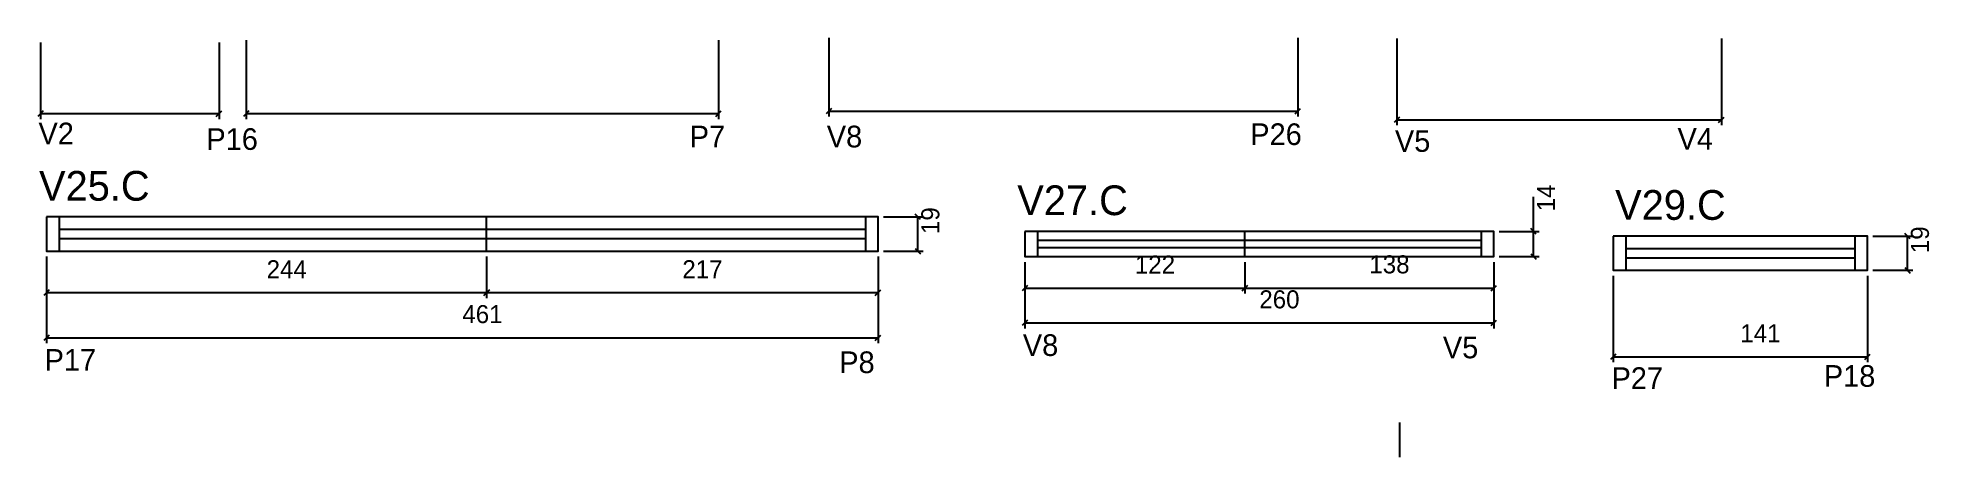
# Model space of a CAD drawing. Header units: metres. Extents: x 3434 to 4482, y -1065 to -833.
import ezdxf

# ---------------------------------------------------------------- set-up
doc = ezdxf.new("R2010")
doc.units = ezdxf.units.M
for name, color, linetype in [('5', 7, 'Continuous'), ('COTA', 7, 'Continuous'), ('NOMENCLATURA', 7, 'Continuous'), ('Painéis', 7, 'Continuous'), ('SARR_2.2x7', 7, 'Continuous'), ('SARR_EDITAR', 7, 'Continuous')]:
    doc.layers.add(name, color=color, linetype=linetype)

msp = doc.modelspace()

# ---------------------------------------------------------------- linework, layer by layer
at = {"layer": 'COTA', "color": 4, "lineweight": 25}
for p, q in [((3435, -835.2), (3435, -877.6)), ((3534, -835.2), (3534, -877.6)), ((3549, -833.9), (3549, -877.6)), ((3811, -833.9), (3811, -877.6)), ((3872.1, -832.5), (3872.1, -876.2)), ((4132.1, -832.5), (4132.1, -876.2)), ((4187, -833), (4187, -881)), ((4367, -833), (4367, -881)), ((3435, -874.6), (3534, -874.6)), ((3549, -874.6), (3811, -874.6)), ((3872.1, -873.2), (4132.1, -873.2)), ((4187, -878), (4367, -878)), ((4262.9, -939.9), (4262.9, -920.7)), ((3902.4, -931.9), (3924.5, -931.9)), ((3921.5, -950.9), (3921.5, -931.9)), ((4243.8, -939.9), (4265.9, -939.9)), ((4262.9, -953.9), (4262.9, -939.9)), ((4451, -942.5), (4473.2, -942.5)), ((4470.2, -961.5), (4470.2, -942.5)), ((3438.4, -953.9), (3438.4, -1001.9)), ((3899.4, -953.9), (3899.4, -1001.9)), ((3902.4, -950.9), (3924.5, -950.9)), ((4243.8, -953.9), (4265.9, -953.9)), ((3980.8, -956.9), (3980.8, -993.7)), ((4240.8, -956.9), (4240.8, -993.7)), ((4307, -964.5), (4307, -1012.5)), ((4448, -964.5), (4448, -1012.5)), ((4451, -961.5), (4473.2, -961.5)), ((3980.8, -990.7), (4240.8, -990.7)), ((3438.4, -998.9), (3899.4, -998.9)), ((4307, -1009.5), (4448, -1009.5)), ((4188.8, -1065.2), (4188.8, -1046))]:
    msp.add_line(p, q, dxfattribs=at)
at = {"layer": 'COTA', "color": 0, "lineweight": 25}
for p, q in [((3436.5, -873.1), (3433.5, -876.1)), ((3532.5, -876.1), (3535.5, -873.1)), ((3550.5, -873.1), (3547.5, -876.1)), ((3809.5, -876.1), (3812.5, -873.1)), ((3873.6, -871.7), (3870.6, -874.7)), ((4130.6, -874.7), (4133.6, -871.7)), ((4188.5, -876.5), (4185.5, -879.5)), ((4365.5, -879.5), (4368.5, -876.5)), ((3923, -933.4), (3920, -930.4)), ((4264.4, -941.4), (4261.4, -938.4)), ((4471.7, -944), (4468.7, -941)), ((3920, -949.4), (3923, -952.4)), ((4261.4, -952.4), (4264.4, -955.4)), ((4468.7, -960), (4471.7, -963)), ((3982.3, -989.2), (3979.3, -992.2)), ((4239.3, -992.2), (4242.3, -989.2)), ((3439.9, -997.4), (3436.9, -1000.4)), ((3897.9, -1000.4), (3900.9, -997.4)), ((4308.5, -1008), (4305.5, -1011)), ((4446.5, -1011), (4449.5, -1008))]:
    msp.add_line(p, q, dxfattribs=at)
at = {"layer": 'Painéis', "color": 200, "lineweight": 25}
for p, q in [((3682.4, -950.9), (3682.4, -931.9)), ((4102.8, -953.9), (4102.8, -939.9))]:
    msp.add_line(p, q, dxfattribs=at)
at = {"layer": 'Painéis', "color": 4, "lineweight": 25}
for p, q in [((3438.4, -953.9), (3438.4, -976.9)), ((3682.4, -953.9), (3682.4, -976.9)), ((3682.4, -953.9), (3682.4, -976.9)), ((3899.4, -953.9), (3899.4, -976.9)), ((3980.8, -956.9), (3980.8, -974.4)), ((4102.8, -956.9), (4102.8, -974.4)), ((4102.8, -956.9), (4102.8, -974.4)), ((4240.8, -956.9), (4240.8, -974.4)), ((3438.4, -973.9), (3682.4, -973.9)), ((3682.4, -973.9), (3899.4, -973.9)), ((3980.8, -971.4), (4102.8, -971.4)), ((4102.8, -971.4), (4240.8, -971.4))]:
    msp.add_line(p, q, dxfattribs=at)
at = {"layer": 'Painéis', "color": 0, "lineweight": 25}
for p, q in [((3439.9, -972.4), (3436.9, -975.4)), ((3680.9, -975.4), (3683.9, -972.4)), ((3683.9, -972.4), (3680.9, -975.4)), ((3897.9, -975.4), (3900.9, -972.4)), ((3982.3, -969.9), (3979.3, -972.9)), ((4101.3, -972.9), (4104.3, -969.9)), ((4104.3, -969.9), (4101.3, -972.9)), ((4239.3, -972.9), (4242.3, -969.9))]:
    msp.add_line(p, q, dxfattribs=at)
at = {"layer": 'Painéis', "color": 200, "lineweight": 25}
for points in [[(3438.4, -931.9), (3438.4, -950.9), (3899.4, -950.9), (3899.4, -931.9), (3438.4, -931.9)], [(3980.8, -939.9), (3980.8, -953.9), (4240.8, -953.9), (4240.8, -939.9), (3980.8, -939.9)], [(4307, -942.5), (4307, -961.5), (4448, -961.5), (4448, -942.5), (4307, -942.5)]]:
    msp.add_lwpolyline(points, dxfattribs=at)
at = {"layer": 'SARR_2.2x7', "color": 40, "lineweight": 25}
for p, q in [((3445.4, -931.9), (3445.4, -950.9)), ((3892.4, -931.9), (3892.4, -950.9)), ((3682.4, -938.9), (3445.4, -938.9)), ((3892.4, -938.9), (3682.4, -938.9)), ((3987.8, -939.9), (3987.8, -953.9)), ((4233.8, -939.9), (4233.8, -953.9)), ((4314, -942.5), (4314, -961.5)), ((4441, -942.5), (4441, -961.5)), ((3445.4, -943.9), (3682.4, -943.9)), ((3682.4, -943.9), (3892.4, -943.9)), ((4441, -949.5), (4314, -949.5)), ((4314, -954.5), (4441, -954.5))]:
    msp.add_line(p, q, dxfattribs=at)
at = {"layer": 'SARR_EDITAR', "color": 141, "lineweight": 25}
for p, q in [((4233.8, -944.9), (3987.8, -944.9)), ((3987.8, -948.9), (4233.8, -948.9))]:
    msp.add_line(p, q, dxfattribs=at)

# ---------------------------------------------------------------- texts
at = {"layer": '5', "color": 5, "lineweight": 25}
for s, p in [('V2', (3433.9, -891.6)), ('P26', (4105.8, -892)), ('P16', (3527, -894.7)), ('P7', (3795, -893.3)), ('V8', (3871, -893.3)), ('V5', (4186, -895.8)), ('V4', (4342.7, -894.6)), ('P17', (3437.3, -1017.2)), ('P8', (3877.9, -1018.5)), ('V8', (3979.7, -1009)), ('V5', (4212.6, -1010.3)), ('P27', (4306.1, -1027.3)), ('P18', (4423.8, -1026.1))]:
    msp.add_text(s, height=12, rotation=360, dxfattribs=at).set_placement(p)
at = {"layer": 'COTA', "color": 240, "lineweight": 25}
for s, p in [('14', (4274.8, -928.8)), ('19', (3933.4, -941.4)), ('19', (4482.1, -952))]:
    msp.add_text(s, height=10, rotation=90, dxfattribs=at).set_placement(p)
for s, p in [('260', (4110.8, -982.6)), ('461', (3668.9, -990.8)), ('141', (4377.5, -1001.4))]:
    msp.add_text(s, height=10, dxfattribs=at).set_placement(p)
at = {"layer": 'NOMENCLATURA', "color": 7, "lineweight": 25}
for s, p in [('V25.C', (3434.2, -922.9)), ('V27.C', (3976.6, -930.9)), ('V29.C', (4308.1, -933.5))]:
    msp.add_text(s, height=16.5, dxfattribs=at).set_placement(p)
at = {"layer": 'Painéis', "color": 240, "lineweight": 25}
for s, p in [('122', (4041.8, -963.3)), ('138', (4171.8, -963.2)), ('244', (3560.4, -965.9)), ('217', (3790.9, -965.9))]:
    msp.add_text(s, height=10, dxfattribs=at).set_placement(p)

doc.saveas('drawing.dxf')
